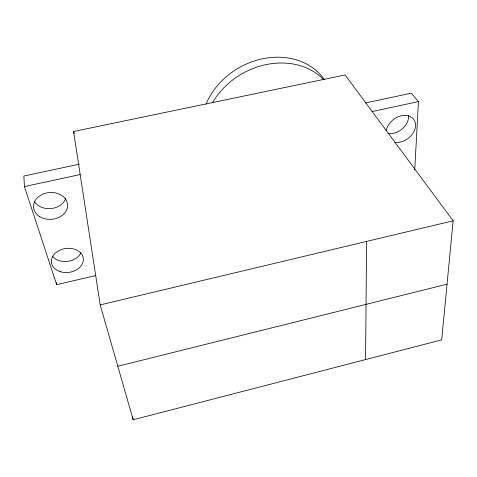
<?xml version="1.0" encoding="UTF-8"?>
<svg xmlns="http://www.w3.org/2000/svg" width="477" height="477" viewBox="0 0 477 477"><rect width="100%" height="100%" fill="white"/><g stroke="black" fill="none" stroke-linecap="round" stroke-linejoin="round"><path stroke-width="0.72" d="M365.579 359.586L366.569 241.428M414.746 169.734L418.448 101.595L411.299 93.164L365.513 102.954M453.15 220.797L441.696 339.868L133.184 419.772L100.194 304.904L73.577 131.509L345.086 74.967L453.15 220.797L100.194 304.904M117.813 366.258L447.05 284.173M79.289 164.183L23.85 176.043L24.434 186.573L56.644 284.686L95.805 275.557M24.434 186.573L80.148 174.558M371.875 111.642L418.448 101.595M73.577 131.509L74.15 133.655M132.684 416.844L133.184 419.772M56.429 282.462L56.644 284.686M80.989 252.697A15.819 11.985 -7.1 0 1 67.555 261.39A15.819 11.985 -7.1 0 1 52.434 256.197M65.647 198.539A16.773 13.338 -3.9 0 1 51.248 208.562A16.773 13.338 -3.9 0 1 34.666 201.878M386.322 130.507A16.015 11.961 -36.6 0 1 404.448 115.392A16.015 11.961 -36.6 0 1 414.716 129.75A16.015 11.961 -36.6 0 1 394.765 142.319M408.539 115.589A15.753 11.895 -37 0 1 388.206 133.465M212.545 102.68A69.022 56.632 -29.1 0 1 323.77 79.814M206.01 104.224A68.205 56.34 -29.3 0 1 262.72 58.749A68.205 56.34 -29.3 0 1 324.432 79.802M39.621 216.582A17.065 13.445 -4.4 0 0 67.34 207.733A17.065 13.445 -4.4 0 0 44.671 193.465A17.065 13.445 -4.4 0 0 39.621 216.582M60.442 271.729A16.087 12.05 -7.5 0 0 83.338 258.582A16.087 12.05 -7.5 0 0 58.295 250.962A16.087 12.05 -7.5 0 0 60.442 271.729"/></g></svg>
